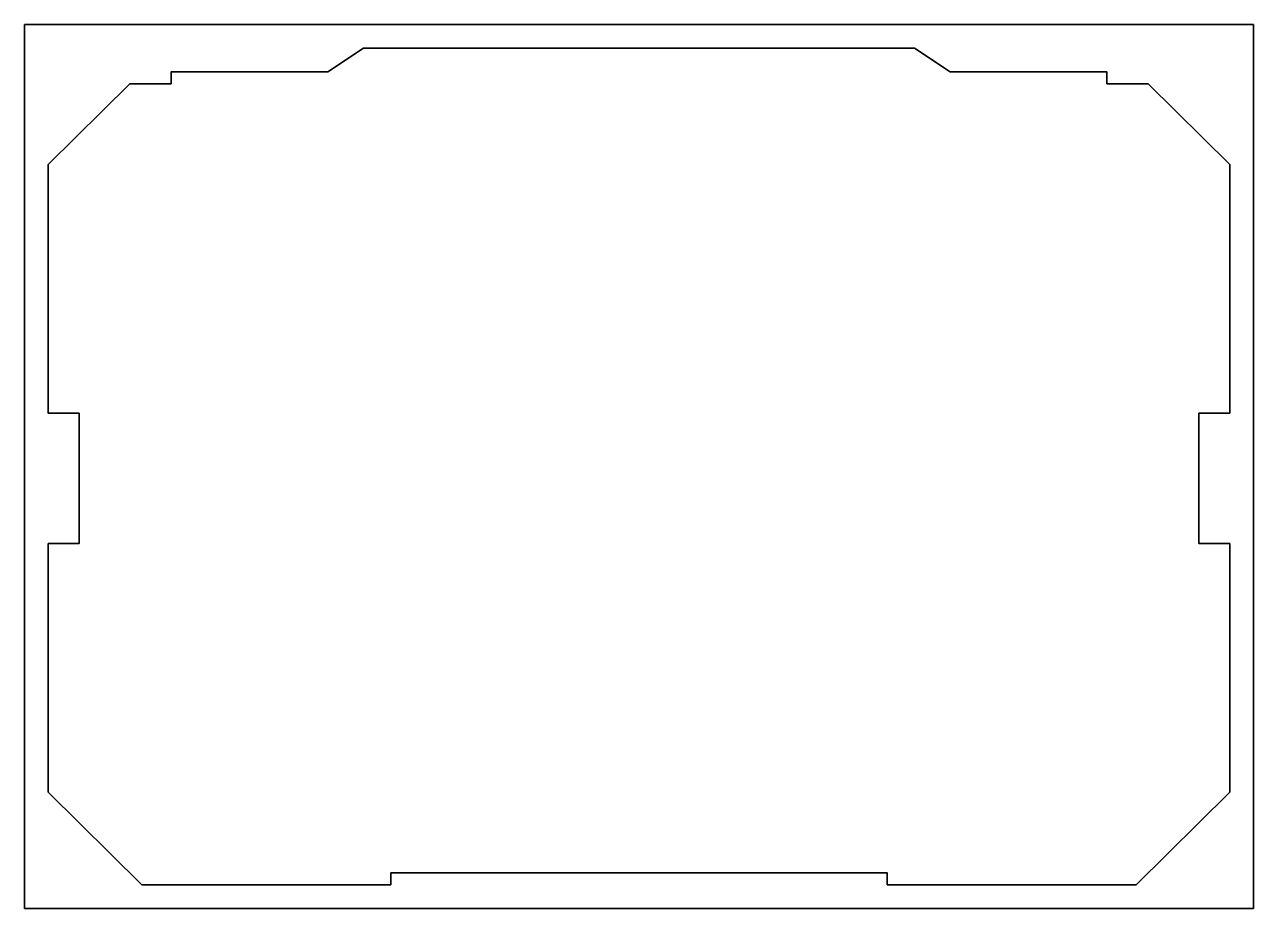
# Model space of a CAD drawing. Header units: millimetres. Extents: x -154 to 364, y -38 to 335.
import ezdxf

# ---------------------------------------------------------------- set-up
doc = ezdxf.new("R2010")
doc.units = ezdxf.units.MM
doc.header["$MEASUREMENT"] = 0
doc.layers.get('0').update_dxf_attribs({"lineweight": 0})
doc.layers.add('Safety', color=7, linetype='Continuous', lineweight=0)

msp = doc.modelspace()

# ---------------------------------------------------------------- linework, layer by layer
at = {"color": 18, "lineweight": 35, "true_color": 0x000000}
msp.add_lwpolyline([(354.37, 171.02), (354.37, 276.02), (319.94, 310.02), (302.59, 310.02), (302.59, 315.02), (236.37, 315.02), (221.37, 325.02), (-11.12, 325.02), (-26.12, 315.02), (-92.33, 315.02), (-92.33, 310.02), (-109.68, 310.02), (-144.12, 276.02), (-144.12, 171.02), (-131.12, 171.02), (-131.12, 116.02), (-144.12, 116.02), (-144.12, 11.02), (-104.62, -27.98), (0.38, -27.98), (0.38, -22.98), (209.87, -22.98), (209.87, -27.98), (314.87, -27.98), (354.37, 11.02), (354.37, 116.02), (341.37, 116.02), (341.37, 171.02)], close=True, dxfattribs=at)
at = {"layer": 'Safety', "color": 18, "lineweight": 35, "true_color": 0x000000}
msp.add_lwpolyline([(364.37, 335.02), (-154.12, 335.02), (-154.12, -37.98), (364.37, -37.98)], close=True, dxfattribs=at)

doc.saveas('drawing.dxf')
